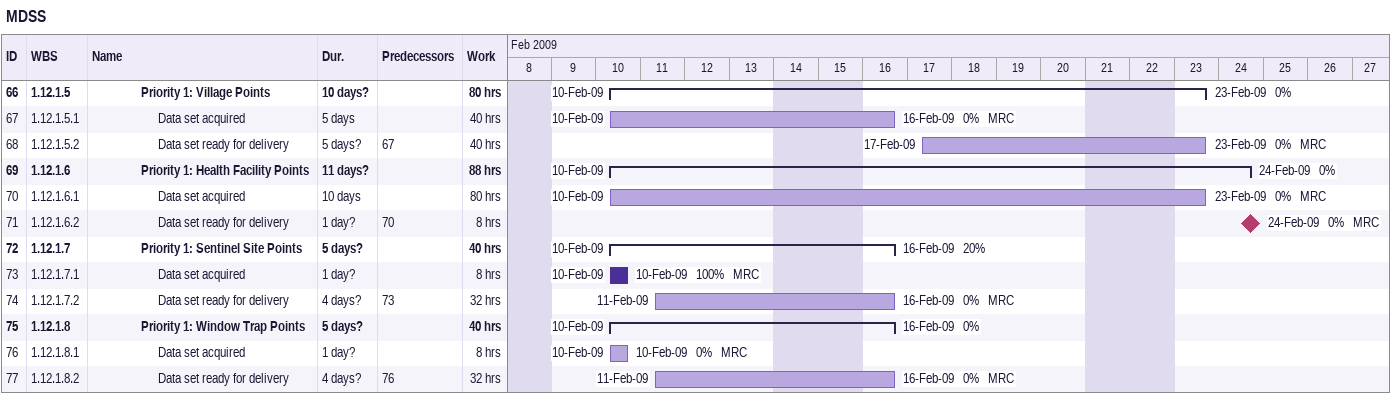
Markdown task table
MDSS

| ID | WBS | Task | Duration | Start | Finish | Predecessors | Resources | % complete | Work (h) |
|---|---|---|---|---|---|---|---|---|---|
| 66 | 1.12.1.5 | **Priority 1: Village Points** | 10d? | 2009-02-10 | 2009-02-23 |  |  | 0 | 80 |
| 67 | 1.12.1.5.1 | Data set acquired | 5d | 2009-02-10 | 2009-02-16 |  | MRC | 0 | 40 |
| 68 | 1.12.1.5.2 | Data set ready for delivery | 5d? | 2009-02-17 | 2009-02-23 | 67 | MRC | 0 | 40 |
| 69 | 1.12.1.6 | **Priority 1: Health Facility Points** | 11d? | 2009-02-10 | 2009-02-24 |  |  | 0 | 88 |
| 70 | 1.12.1.6.1 | Data set acquired | 10d | 2009-02-10 | 2009-02-23 |  | MRC | 0 | 80 |
| 71 | 1.12.1.6.2 | Data set ready for delivery | 1d? | 2009-02-24 | 2009-02-24 | 70 | MRC | 0 | 8 |
| 72 | 1.12.1.7 | **Priority 1: Sentinel Site Points** | 5d? | 2009-02-10 | 2009-02-16 |  |  | 20 | 40 |
| 73 | 1.12.1.7.1 | Data set acquired | 1d? | 2009-02-10 | 2009-02-10 |  | MRC | 100 | 8 |
| 74 | 1.12.1.7.2 | Data set ready for delivery | 4d? | 2009-02-11 | 2009-02-16 | 73 | MRC | 0 | 32 |
| 75 | 1.12.1.8 | **Priority 1: Window Trap Points** | 5d? | 2009-02-10 | 2009-02-16 |  |  | 0 | 40 |
| 76 | 1.12.1.8.1 | Data set acquired | 1d? | 2009-02-10 | 2009-02-10 |  | MRC | 0 | 8 |
| 77 | 1.12.1.8.2 | Data set ready for delivery | 4d? | 2009-02-11 | 2009-02-16 | 76 | MRC | 0 | 32 |
